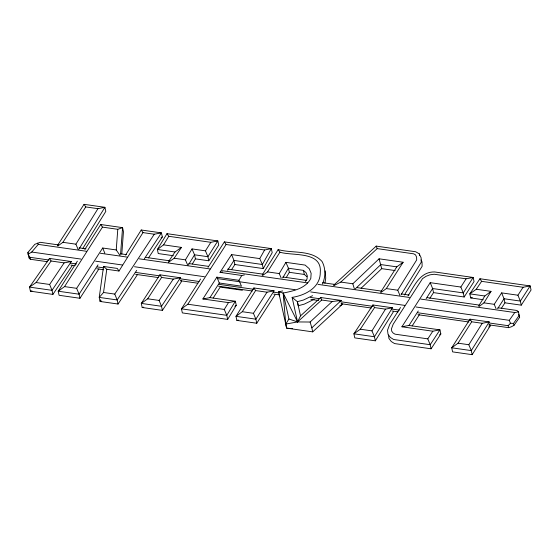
<?xml version="1.0" encoding="UTF-8"?>
<svg xmlns="http://www.w3.org/2000/svg" width="559" height="559" viewBox="0 0 559 559"><rect width="100%" height="100%" fill="white"/><g stroke="black" fill="none" stroke-linecap="round" stroke-linejoin="round"><path stroke-width="0.84" d="M119.975 255.393L116.237 249.95L117.781 229.316L122.568 227.639L123.455 231.719L121.785 254.114M120.569 254.345L122.568 227.639L100.725 224.515L84.835 249.433M125.544 255.121L141.217 229.994L142.971 232.607L118.997 271.031L117.243 268.418L103.548 266.461L99.229 297.388L100.117 301.469L118.054 304.033L137.57 274.462M100.361 299.75L100.117 301.469L101.556 301.001M136.682 270.388L117.166 299.952L99.229 297.388L103.534 292.483L106.776 269.284L103.548 266.461M324.912 283.224L325.729 278.137L325.205 270.877M292.476 328.671L286.634 328.14L285.747 324.066L297.556 321.935L300.511 315.87L320.712 297.514L341.256 300.456L311.831 327.798L312.719 331.871L286.634 328.14L278.585 291.805L282.679 290.932M322.466 284.028C325.624 277.047 325.764 268.292 322.047 261.472C311.132 249.398 292.399 253.674 278.165 249.58L262.157 275.063M263.247 268.572L262.36 264.498L259.753 258.6L264.603 249.999L271.318 248.601L272.212 252.675L263.247 268.572L234.885 264.519L231.678 269.452M238.938 280.304L216.871 277.145L219.303 283.015L241.474 286.187L238.938 280.304L241.802 275.475L244.374 274.958M281.149 277.984L279.248 273.575L285.908 262.346L305.123 265.092L309.246 268.704L311.139 273.302L310.811 278.41C305.752 288.577 293.314 290.939 283.175 293.063L278.585 291.805M282.672 277.956L288.444 268.229L285.908 262.346M286.229 277.543L289.338 272.303L288.444 268.229L303.446 270.374L306.011 272.61L307.261 275.664L307.052 279.011L305.459 281.533M187.621 264.987L185.427 259.844L192.023 248.916L205.453 250.837L207.906 256.707L208.793 260.787L195.426 258.873L192.345 263.974M188.376 264.994L194.539 254.799L192.023 248.916M208.793 260.787L218.737 245.031L217.842 240.95L166.98 233.676L157.365 249.482L158.253 253.562L173.346 255.715M163.57 244.849L181.451 247.406L174.974 251.997L157.365 249.482L163.57 244.849L168.769 236.296L166.98 233.676M227.674 319.399L226.786 315.318L224.292 309.441L228.456 302.615L235.374 301.245L236.261 305.319L227.674 319.399L182.353 312.914L181.465 308.841L200.583 278.997M478.637 306.046L484.807 295.997L491.033 291.365L476.289 289.255L469.805 293.852L470.692 297.926L483.193 299.715M479.14 306.451L483.982 302.852L491.033 291.365M78.071 249.321L75.905 244.178L97.944 208.675L104.917 207.312L105.805 211.386L82.928 248.238M78.833 249.321L104.917 207.312L84.046 204.328L57.465 245.485M385.472 309.141L374.565 307.583L360.324 329.209L353.896 333.807L374.439 336.749L371.966 330.872L385.472 309.141L392.446 307.778L374.439 336.749L375.327 340.822L354.783 337.888L353.896 333.807L372.888 304.976L392.446 307.778M375.327 340.822L393.34 311.852M482.235 323.291L471.719 321.788L458.052 343.184L451.714 347.796L471.279 350.598L468.819 344.721L482.235 323.291L489.23 321.928L471.279 350.598L472.173 354.672L452.608 351.877L451.714 347.796L469.993 319.175L489.23 321.928M472.173 354.672L490.117 326.009L489.761 324.374M262.639 275.489L267.537 271.898L279.919 252.186L278.165 249.58M205.453 250.837L210.834 242.313L217.842 240.95L207.906 256.707L194.539 254.799L195.426 258.873M256.763 323.242L255.868 319.168L274.085 290.848L253.87 287.955L235.982 316.324L236.869 320.398L256.763 323.242L274.972 294.928M267.013 292.196L253.444 313.299L255.868 319.168L235.982 316.324L242.285 311.705L255.61 290.568L267.013 292.196L274.085 290.848M283.175 293.063L288.933 319L285.747 324.066L283.175 293.063L297.556 321.935L310.119 322.026L332.193 301.518L341.256 300.456M399.909 295.348L397.756 290.205L416.672 259.928L416.602 257.175L415.547 254.89L413.702 253.828L377.192 248.608L340.794 282.064L333.919 285.593M401.138 294.614L421.234 262.227L421.13 257.839L419.264 253.828L415.665 251.753L376.207 246.107L333.66 285.216M404.339 295.026L422.129 266.308L422.017 261.919L421.088 259.914M77.366 261.165L58.206 291.211L59.1 295.292L79.965 298.275L98.901 268.949M98.014 264.875L79.078 294.195L58.206 291.211L64.544 286.599L102.451 227.122L117.781 229.316M380.931 291.728L396.799 266.853L403.13 262.241L379.079 258.803L352.82 283.783L340.794 282.064M380.7 292.678L386.332 288.577L403.13 262.241M464.173 296.997L463.285 292.916L460.847 287.046L466.108 278.815L473.159 277.467L474.046 281.54L464.173 296.997L433.525 292.616L429.808 298.401M208.046 267.356L224.369 241.886L271.318 248.601L262.36 264.498L233.99 260.438L231.58 254.576L259.753 258.6M216.871 277.145L202.882 298.96L209.939 297.605L235.374 301.245L226.786 315.318L181.465 308.841L187.81 304.222L226.088 244.493L264.603 249.999M209.939 297.605L219.303 283.015M213.168 298.038L220.19 287.095L242.368 290.261M388.512 335.093L388.91 338.398L391.286 341.549L394.563 343.575L431.087 348.802L440.834 333.954L439.947 329.873L432.82 331.214L401.907 326.791L430.206 282.665L460.847 287.046M401.907 326.791L408.971 325.443L418.251 310.972M426.14 298.667L432.631 288.535L430.206 282.665M412.179 325.904L419.606 314.326M400.53 307.499L389.749 324.255L387.527 330.187L388.023 334.317L390.399 337.468L393.676 339.502L430.199 344.721L439.947 329.873L408.971 325.443M408.035 295.844C414.666 285.411 420.2 271.569 434.685 271.96L473.159 277.467L463.285 292.916L432.631 288.535L433.525 292.616M496.064 308.722L494.247 304.32L501.619 292.881L517.927 295.215L520.345 301.077L521.24 305.158L504.931 302.824L501.248 308.547M497.594 308.757L504.043 298.744L501.619 292.881M57.808 246.009L62.901 242.32L85.758 206.928L97.944 208.675M79.965 298.275L79.078 294.195L76.653 288.332L102.695 248.014L116.237 249.95M241.802 275.475L220.036 272.359L231.58 254.576M227.59 270.311L233.99 260.438L234.885 264.519M517.927 295.215L523.07 287.277L530.163 285.928L531.05 290.002L521.24 305.158M162.403 310.378L161.509 306.297L180.438 277.767L159.895 274.832L141.294 303.404L142.182 307.485L162.403 310.378L181.326 281.848L180.969 280.213M173.276 279.109L159.126 300.435L161.509 306.297L141.294 303.404L147.688 298.799L161.593 277.439L173.276 279.109L180.438 277.767M431.087 348.802L430.199 344.721L427.796 338.859L432.82 331.214M118.054 304.033L117.166 299.952L114.777 294.09L154.291 234.221L161.432 232.886L162.32 236.96L148.519 257.874M144.299 258.845L161.432 232.886L141.217 229.994M64.138 262.877L51.086 261.004L36.111 282.533L29.515 287.109L52.015 290.324L49.646 284.468L64.138 262.877L71.328 261.542L52.015 290.324L52.902 294.404L30.403 291.183L29.515 287.109L49.478 258.419L71.328 261.542M52.902 294.404L72.216 265.616M168.692 261.388L174.974 251.997M168.371 262.374L174.198 258.237L181.451 247.406M504.931 302.824L504.043 298.744L520.345 301.077L530.163 285.928L479.943 278.745L469.805 293.852L484.807 295.997M476.289 289.255L481.599 281.345L523.07 287.277M489.167 322.976L508.159 325.687L510.43 323.256L509.284 320.328L514.783 312.53L518.452 311.873L519.639 317.33L513.945 325.408L511.219 326.854L508.592 327.665L488.734 324.821M513.945 325.408L513.511 323.437L519.213 315.353L519.639 317.33M47.613 261.738L30.354 259.271L29.92 257.301L28.076 254.275L27.95 252.375L34.84 244.304L40.234 242.306L58.374 244.898M28.076 254.275L31.737 252.039L38.271 244.388L86.61 251.298M355.189 288.954L380.819 264.568L396.799 266.853M361.079 288.276L381.706 268.648L395.164 270.57M312.719 331.871L342.143 304.529L341.787 302.901M288.933 319L297.556 321.935L321.684 300.015L332.193 301.518M234.885 306.353L236.261 305.319M488.727 327.036L490.117 326.009M439.556 334.869L440.834 333.954M161.034 237.882L162.32 236.96M312.558 295.683L303.418 300.043L297.374 301.678L292.126 297.374C305.242 295.39 320.405 287.633 320.279 272.408C322.208 250.781 292.699 256.176 279.919 252.186M314.158 299.324L304.306 304.117L298.261 305.752L297.374 301.678L300.511 315.87M339.865 305.71L342.143 304.529M236.869 320.398L238.427 320.097M220.036 272.359L222.398 271.912M142.182 307.485L143.761 307.184M470.692 297.926L472.292 297.633M30.403 291.183L32.024 290.897M510.43 323.256L513.511 323.437M142.971 232.607L154.291 234.221M168.769 236.296L210.834 242.313M466.108 278.815L434.175 274.245L429.801 274.86L426.014 276.314L422.513 278.634L393.201 324.164L391.44 328.86L391.719 331.173L393.082 332.982L394.996 334.163L427.796 338.859M289.338 272.303L304.334 274.448L306.898 276.691M62.901 242.32L75.905 244.178M174.198 258.237L185.427 259.844M386.332 288.577L397.756 290.205M267.537 271.898L279.248 273.575M483.982 302.852L494.247 304.32M79.099 247.861L86.009 248.853M120.555 253.793L126.6 254.659M145.599 257.371L169.782 260.829M188.781 263.548L208.647 266.391M227.646 269.11L263.058 274.169M282.917 277.012L306.241 280.345M322.648 282.693L334.736 284.419M357.194 287.633L381.378 291.092M401.236 293.929L409.013 295.04M427.146 297.64L478.965 305.046M497.964 307.764L516.97 310.483L518.452 311.873M100.424 253.276L127.186 257.098M139.268 258.831L210.058 268.949M222.14 270.682L307.604 282.903M317.959 284.384L409.467 297.472M420.689 299.072L514.783 312.53M31.737 252.039L80.957 259.076M95.638 261.179L122.407 265.001M134.495 266.734L204.447 276.733M217.402 278.585L295.117 289.702M310.664 291.924L404.793 305.389M416.015 306.989L509.284 320.328M29.92 257.301L48.913 260.012M70.49 263.1L76.534 263.967M97.252 266.929L103.296 267.789M135.236 272.359L159.406 275.818M180.124 278.78L199.116 281.491M218.974 284.335L253.5 289.269M273.358 292.112L279.402 292.979M310.476 297.423L319.972 298.779M339.823 301.615L372.629 306.311M391.621 309.022L399.392 310.133M417.517 312.726L470.175 320.258M106.776 269.284L118.997 271.031M70.923 265.071L75.241 265.693M96.819 268.774L103.729 269.766M135.669 274.329L158.113 277.543M180.557 280.751L197.823 283.217M218.541 286.18L252.207 290.994M273.784 294.083L279.828 294.949M310.909 299.393L318.672 300.504M341.123 303.712L371.33 308.03M392.048 310.993L398.092 311.859M417.95 314.696L468.882 321.984M202.882 298.96L228.456 302.615M242.285 311.705L253.444 313.299M36.111 282.533L49.646 284.468M64.544 286.599L76.653 288.332M187.81 304.222L224.292 309.441M103.534 292.483L114.777 294.09M147.688 298.799L159.126 300.435M360.324 329.209L371.966 330.872M458.052 343.184L468.819 344.721M30.354 259.271L28.865 257.881L28.383 254.352M253.87 287.955L255.61 290.568M469.993 319.175L471.719 321.788M100.725 224.515L102.451 227.122M224.369 241.886L226.088 244.493M84.046 204.328L85.758 206.928M159.895 274.832L161.593 277.439M372.888 304.976L374.565 307.583M479.943 278.745L481.599 281.345M49.478 258.419L51.086 261.004M518.5 314.27L519.241 315.479M37.607 243.109L38.271 244.388M102.695 248.014L104.812 253.143M376.207 246.107L377.192 248.608M320.712 297.514L321.684 300.015M379.079 258.803L381.706 268.648M352.82 283.783L354.315 288.73M310.119 322.026L311.831 327.798M292.126 297.374L297.556 321.935M508.159 325.687L508.592 327.665M419.264 253.828L419.62 255.456M303.446 270.374L304.334 274.448M279.123 294.251L279.479 295.886M27.95 252.375L28.236 253.688"/></g></svg>
